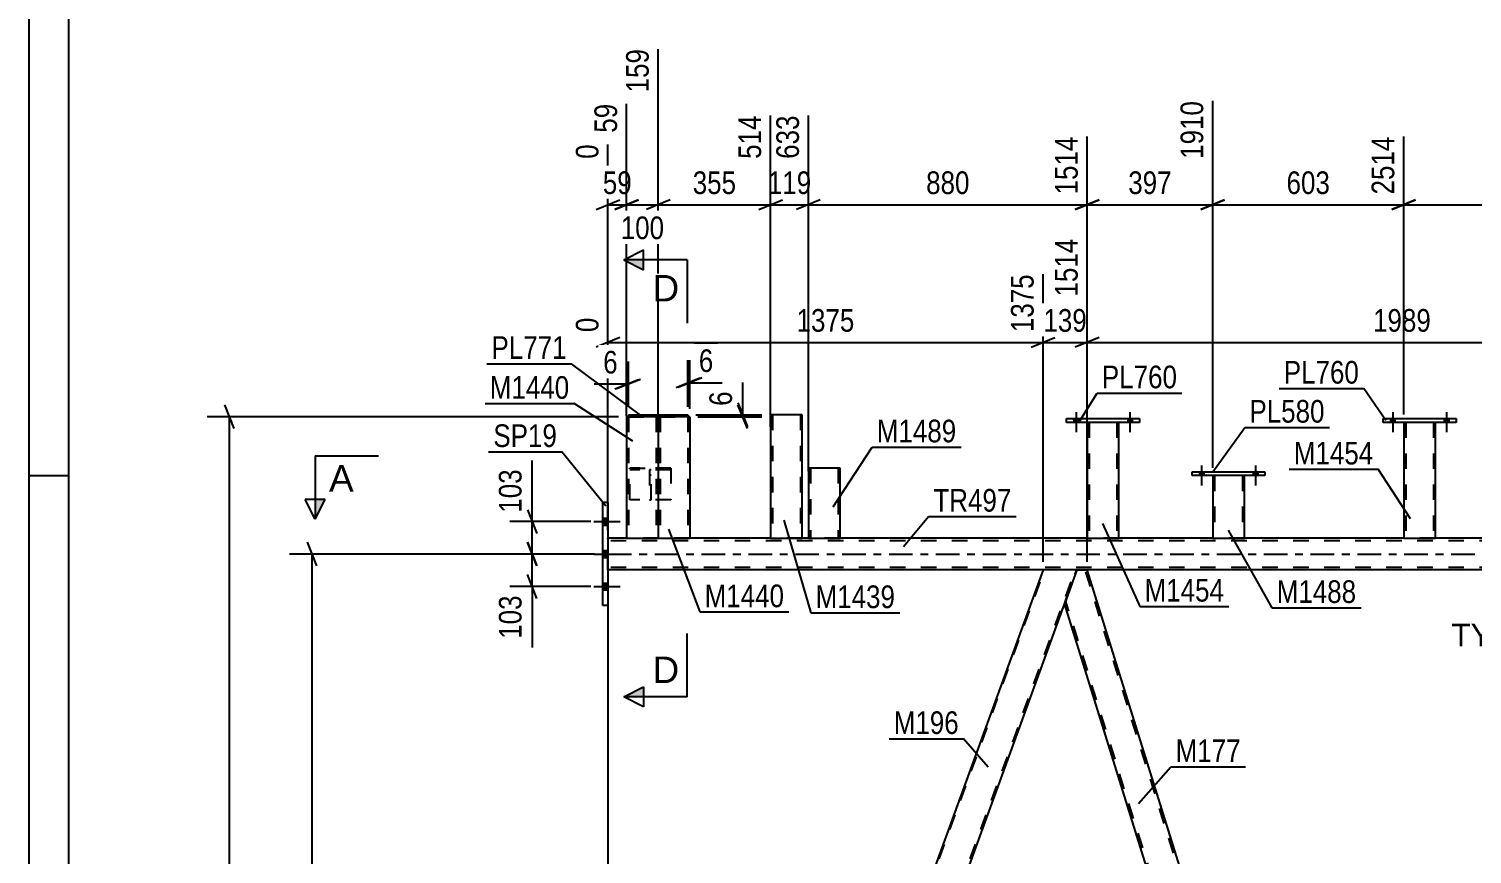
# Model space of a CAD drawing. Header units: millimetres. Extents: x -90 to 751, y -437 to 157.
# Drawn here: x -90.2 to 92.2, y -37.9 to 66.4 of the extents above; entities that cross this region are included whole.
import ezdxf

# ---------------------------------------------------------------- set-up
doc = ezdxf.new("R2010")
doc.units = ezdxf.units.MM
doc.linetypes.add('DXK_LINE_DOT2', pattern=[3.9198, 1.9599, -1.9599])
doc.linetypes.add('DXK_LINE_DOT3', pattern=[5.9187, 2.979, -0.9799, 0.9799, -0.9799])
doc.styles.add('Arial', font='ARIAL.TTF', dxfattribs={"height": 0.2})
doc.styles.add('Arial Narrow', font='ARIALN.TTF', dxfattribs={"height": 0.2})

# ---------------------------------------------------------------- blocks, each defined once
blk = doc.blocks.new('Unknown-814553232-1133')
at = {"color": 5, "linetype": 'Continuous'}
for p, q in [((-90.19, 156.88), (-90.19, -437.12)), ((-85.19, 151.88), (-85.19, -432.12)), ((-85.19, 9.88), (-90.19, 9.88))]:
    blk.add_line(p, q, dxfattribs=at)
blk = doc.blocks.new('Bolt-814553232-4101 - 3861')
at = {"linetype": 'Continuous'}
for points in [[(41.85, 16.64), (42.41, 16.64), (42.41, 17.12), (41.85, 17.12)], [(41.85, 16.64), (42.41, 16.64), (42.41, 17.12), (41.85, 17.12)], [(48.65, 16.64), (49.21, 16.64), (49.21, 17.12), (48.65, 17.12)], [(48.65, 16.64), (49.21, 16.64), (49.21, 17.12), (48.65, 17.12)]]:
    blk.add_hatch(color=1, dxfattribs=at).paths.add_polyline_path(points)
at = {"color": 1, "linetype": 'Continuous'}
for p, q in [((41.85, 17.12), (41.85, 16.64)), ((41.85, 17.12), (41.85, 16.64)), ((42.13, 17.92), (42.13, 15.4)), ((42.13, 17.92), (42.13, 15.4)), ((42.41, 17.12), (42.41, 16.64)), ((42.41, 17.12), (42.41, 16.64)), ((48.65, 17.12), (48.65, 16.64)), ((48.65, 17.12), (48.65, 16.64)), ((48.93, 17.92), (48.93, 15.4)), ((48.93, 17.92), (48.93, 15.4)), ((49.21, 17.12), (49.21, 16.64)), ((49.21, 17.12), (49.21, 16.64))]:
    blk.add_line(p, q, dxfattribs=at)
blk = doc.blocks.new('Bolt-814553232-4102 - 3861')
at = {"linetype": 'Continuous'}
for points in [[(57.71, 9.91), (58.27, 9.91), (58.27, 10.39), (57.71, 10.39)], [(57.71, 9.91), (58.27, 9.91), (58.27, 10.39), (57.71, 10.39)], [(64.51, 9.91), (65.07, 9.91), (65.07, 10.39), (64.51, 10.39)], [(64.51, 9.91), (65.07, 9.91), (65.07, 10.39), (64.51, 10.39)]]:
    blk.add_hatch(color=1, dxfattribs=at).paths.add_polyline_path(points)
at = {"color": 1, "linetype": 'Continuous'}
for p, q in [((57.99, 11.19), (57.99, 8.67)), ((57.99, 11.19), (57.99, 8.67)), ((64.79, 11.19), (64.79, 8.67)), ((64.79, 11.19), (64.79, 8.67)), ((57.71, 10.39), (57.71, 9.91)), ((57.71, 10.39), (57.71, 9.91)), ((58.27, 10.39), (58.27, 9.91)), ((58.27, 10.39), (58.27, 9.91)), ((64.51, 10.39), (64.51, 9.91)), ((64.51, 10.39), (64.51, 9.91)), ((65.07, 10.39), (65.07, 9.91)), ((65.07, 10.39), (65.07, 9.91))]:
    blk.add_line(p, q, dxfattribs=at)
blk = doc.blocks.new('Part-814553232-4325 - 3861')
at = {"color": 2, "linetype": 'Continuous'}
for p, q in [((43.53, 16.64), (43.53, 2)), ((47.53, 2), (47.53, 16.64)), ((43.53, 2), (47.53, 2))]:
    blk.add_line(p, q, dxfattribs=at)
at = {"color": 7, "linetype": 'DXK_LINE_DOT2'}
for p, q in [((47.53, 16.64), (43.53, 16.64)), ((43.77, 16.64), (43.77, 2)), ((47.29, 16.64), (47.29, 2)), ((47.23, 2), (47.27, 2)), ((47.23, 2), (47.27, 2)), ((47.27, 2), (47.29, 2)), ((47.27, 2), (47.29, 2))]:
    blk.add_line(p, q, dxfattribs=at)
blk = doc.blocks.new('Part-814553232-4125 - 3861')
at = {"color": 2, "linetype": 'Continuous'}
for p, q in [((-14.43, 17.6), (-14.43, 17.36)), ((-14.43, 17.6), (-6.91, 17.6)), ((-10.59, 17.36), (-10.74, 17.36)), ((-6.91, 17.6), (-6.91, 17.36))]:
    blk.add_line(p, q, dxfattribs=at)
at = {"color": 7, "linetype": 'DXK_LINE_DOT2'}
for p, q in [((-14.43, 17.6), (-6.91, 17.6)), ((-14.43, 17.36), (-14.43, 17.36)), ((-14.43, 17.36), (-14.43, 17.36)), ((-10.74, 17.36), (-14.43, 17.36)), ((-14.43, 17.36), (-6.91, 17.36)), ((-6.91, 17.36), (-10.59, 17.36)), ((-6.91, 17.36), (-6.91, 17.36)), ((-6.91, 17.36), (-6.91, 17.36))]:
    blk.add_line(p, q, dxfattribs=at)
blk = doc.blocks.new('Bolt-814553232-4096 - 3861')
at = {"linetype": 'Continuous'}
for points in [[(81.85, 16.64), (82.41, 16.64), (82.41, 17.12), (81.85, 17.12)], [(81.85, 16.64), (82.41, 16.64), (82.41, 17.12), (81.85, 17.12)], [(88.65, 16.64), (89.21, 16.64), (89.21, 17.12), (88.65, 17.12)], [(88.65, 16.64), (89.21, 16.64), (89.21, 17.12), (88.65, 17.12)]]:
    blk.add_hatch(color=1, dxfattribs=at).paths.add_polyline_path(points)
at = {"color": 1, "linetype": 'Continuous'}
for p, q in [((81.85, 17.12), (81.85, 16.64)), ((81.85, 17.12), (81.85, 16.64)), ((82.13, 17.92), (82.13, 15.4)), ((82.13, 17.92), (82.13, 15.4)), ((82.41, 17.12), (82.41, 16.64)), ((82.41, 17.12), (82.41, 16.64)), ((88.65, 17.12), (88.65, 16.64)), ((88.65, 17.12), (88.65, 16.64)), ((88.93, 17.92), (88.93, 15.4)), ((88.93, 17.92), (88.93, 15.4)), ((89.21, 17.12), (89.21, 16.64)), ((89.21, 17.12), (89.21, 16.64))]:
    blk.add_line(p, q, dxfattribs=at)
blk = doc.blocks.new('Part-814553232-3958 - 3861')
at = {"color": 2, "linetype": 'Continuous'}
for p, q in [((-14.67, 2), (-17.02, 2)), ((3.53, 2), (-6.67, 2)), ((8.31, 2), (7.53, 2)), ((43.53, 2), (12.31, 2)), ((59.39, 2), (47.53, 2)), ((83.53, 2), (63.39, 2)), ((110.47, 2), (87.53, 2)), ((37.96, -2), (-17.02, -2)), ((123.09, -2), (43.53, -2))]:
    blk.add_line(p, q, dxfattribs=at)
at = {"color": 7, "linetype": 'DXK_LINE_DOT2'}
for p, q in [((-17.02, -2), (-17.02, 2)), ((-6.67, 2), (-14.67, 2)), ((7.53, 2), (3.53, 2)), ((12.31, 2), (8.31, 2)), ((47.53, 2), (43.53, 2)), ((63.39, 2), (59.39, 2)), ((87.53, 2), (83.53, 2)), ((698.69, 1.68), (-17.02, 1.68)), ((698.69, -1.68), (-17.02, -1.68)), ((43.53, -2), (37.96, -2))]:
    blk.add_line(p, q, dxfattribs=at)
at = {"color": 7, "linetype": 'DXK_LINE_DOT3'}
blk.add_line((-17.02, 0), (698.69, 0), dxfattribs=at)
blk = doc.blocks.new('Bolt-814553232-4193 - 3861')
at = {"linetype": 'Continuous'}
for points in [[(-17.02, 3.66), (-17.02, 4.54), (-17.66, 4.54), (-17.66, 3.66)], [(-17.02, 3.66), (-17.02, 4.54), (-17.66, 4.54), (-17.66, 3.66)], [(-17.02, 3.66), (-17.02, 4.54), (-17.66, 4.54), (-17.66, 3.66)], [(-17.02, -0.44), (-17.02, 0.44), (-17.66, 0.44), (-17.66, -0.44)], [(-17.02, -0.44), (-17.02, 0.44), (-17.66, 0.44), (-17.66, -0.44)], [(-17.02, -4.54), (-17.02, -3.66), (-17.66, -3.66), (-17.66, -4.54)], [(-17.02, -4.54), (-17.02, -3.66), (-17.66, -3.66), (-17.66, -4.54)], [(-17.02, -4.54), (-17.02, -3.66), (-17.66, -3.66), (-17.66, -4.54)]]:
    blk.add_hatch(color=1, dxfattribs=at).paths.add_polyline_path(points)
at = {"color": 1, "linetype": 'Continuous'}
for p, q in [((-18.82, 4.1), (-15.5, 4.1)), ((-18.82, 4.1), (-15.5, 4.1)), ((-18.82, 4.1), (-15.5, 4.1)), ((-17.66, 4.54), (-17.02, 4.54)), ((-17.66, 4.54), (-17.02, 4.54)), ((-17.66, 4.54), (-17.02, 4.54)), ((-17.66, 3.66), (-17.02, 3.66)), ((-17.66, 3.66), (-17.02, 3.66)), ((-17.66, 3.66), (-17.02, 3.66)), ((-17.66, 0.44), (-17.02, 0.44)), ((-17.66, 0.44), (-17.02, 0.44)), ((-18.82, 0), (-15.5, 0)), ((-18.82, 0), (-15.5, 0)), ((-17.66, -0.44), (-17.02, -0.44)), ((-17.66, -0.44), (-17.02, -0.44)), ((-18.82, -4.1), (-15.5, -4.1)), ((-18.82, -4.1), (-15.5, -4.1)), ((-18.82, -4.1), (-15.5, -4.1)), ((-17.66, -3.66), (-17.02, -3.66)), ((-17.66, -3.66), (-17.02, -3.66)), ((-17.66, -3.66), (-17.02, -3.66)), ((-17.66, -4.54), (-17.02, -4.54)), ((-17.66, -4.54), (-17.02, -4.54)), ((-17.66, -4.54), (-17.02, -4.54))]:
    blk.add_line(p, q, dxfattribs=at)
blk = doc.blocks.new('Part-814553232-3991 - 3861')
at = {"color": 2, "linetype": 'Continuous'}
for p, q in [((-17.02, 6.5), (-17.66, 6.5)), ((-17.66, -6.5), (-17.66, 6.5)), ((-17.02, 6.5), (-17.02, -6.5)), ((-17.02, -6.5), (-17.66, -6.5))]:
    blk.add_line(p, q, dxfattribs=at)
blk = doc.blocks.new('Part-814553232-4030 - 3861')
at = {"color": 2, "linetype": 'Continuous'}
for p, q in [((37.96, -2), (-6.16, -123.22)), ((42.21, -2), (37.96, -2)), ((-1.91, -123.22), (40.69, -6.2))]:
    blk.add_line(p, q, dxfattribs=at)
at = {"color": 7, "linetype": 'DXK_LINE_DOT2'}
for p, q in [((-5.99, -123.22), (38.13, -2)), ((-2.08, -123.22), (42.04, -2)), ((40.69, -6.2), (42.21, -2)), ((-6.16, -123.22), (-1.91, -123.22))]:
    blk.add_line(p, q, dxfattribs=at)
blk = doc.blocks.new('Part-814553232-4035 - 3861')
at = {"color": 2, "linetype": 'Continuous'}
for p, q in [((42.21, -2), (40.69, -6.2)), ((42.21, -2), (43.53, -2)), ((79.81, -118.4), (43.53, -2)), ((75.62, -118.4), (40.67, -6.25))]:
    blk.add_line(p, q, dxfattribs=at)
at = {"color": 7, "linetype": 'DXK_LINE_DOT2'}
for p, q in [((80.1, -120.12), (43.28, -2)), ((40.69, -6.2), (40.67, -6.25)), ((77.38, -123.22), (40.8, -5.88)), ((77.13, -123.22), (75.62, -118.4)), ((80.23, -119.75), (79.81, -118.4)), ((78.97, -123.22), (80.23, -119.75)), ((77.13, -123.22), (78.97, -123.22))]:
    blk.add_line(p, q, dxfattribs=at)
blk = doc.blocks.new('Part-814553232-4044 - 3861')
at = {"color": 7, "linetype": 'DXK_LINE_DOT2'}
for p, q in [((79.14, -123.22), (123.26, -2)), ((83.06, -123.22), (127.18, -2)), ((125.82, -6.2), (127.35, -2)), ((78.97, -123.22), (80.73, -118.4)), ((83.23, -123.22), (84.98, -118.4)), ((83.23, -123.22), (78.97, -123.22))]:
    blk.add_line(p, q, dxfattribs=at)
at = {"color": 2, "linetype": 'Continuous'}
for p, q in [((123.09, -2), (80.73, -118.4)), ((127.35, -2), (123.09, -2)), ((84.98, -118.4), (125.82, -6.2))]:
    blk.add_line(p, q, dxfattribs=at)
blk = doc.blocks.new('Part-814553232-4330 - 3861')
at = {"color": 2, "linetype": 'Continuous'}
for p, q in [((40.93, 17.12), (50.13, 17.12)), ((40.93, 16.64), (40.93, 17.12)), ((50.13, 16.64), (40.93, 16.64)), ((50.13, 17.12), (50.13, 16.64))]:
    blk.add_line(p, q, dxfattribs=at)
blk = doc.blocks.new('Part-814553232-4107 - 3861')
at = {"color": 2, "linetype": 'Continuous'}
for p, q in [((12.31, 10.87), (8.31, 10.87)), ((8.31, 10.87), (8.31, 2)), ((12.31, 2), (12.31, 10.87)), ((8.31, 2), (12.31, 2))]:
    blk.add_line(p, q, dxfattribs=at)
at = {"color": 7, "linetype": 'DXK_LINE_DOT2'}
for p, q in [((8.55, 10.87), (8.55, 2)), ((12, 10.87), (12.01, 10.87)), ((12.01, 10.87), (12.05, 10.87)), ((12.05, 10.87), (12.07, 10.87)), ((12.07, 10.87), (12.07, 2)), ((12.05, 2), (12.01, 2)), ((12.05, 2), (12.01, 2)), ((12.07, 2), (12.05, 2)), ((12.05, 2), (12.07, 2))]:
    blk.add_line(p, q, dxfattribs=at)
blk = doc.blocks.new('Part-814553232-9880 - 3861')
at = {"color": 2, "linetype": 'Continuous'}
for p, q in [((-10.67, 17.36), (-10.67, 2)), ((-6.67, 17.36), (-10.59, 17.36)), ((-6.67, 17.36), (-6.67, 2)), ((-10.67, 2), (-6.67, 2))]:
    blk.add_line(p, q, dxfattribs=at)
at = {"color": 7, "linetype": 'DXK_LINE_DOT2'}
for p, q in [((-10.63, 17.36), (-10.67, 17.36)), ((-10.67, 17.36), (-10.63, 17.36)), ((-10.59, 17.36), (-10.63, 17.36)), ((-10.63, 17.36), (-10.59, 17.36)), ((-10.43, 17.36), (-10.43, 2)), ((-6.93, 17.36), (-6.91, 17.36)), ((-6.91, 17.36), (-6.91, 2)), ((-6.93, 2), (-6.96, 2)), ((-6.93, 2), (-6.96, 2)), ((-6.91, 2), (-6.93, 2)), ((-6.93, 2), (-6.91, 2))]:
    blk.add_line(p, q, dxfattribs=at)
blk = doc.blocks.new('Part-814553232-4120 - 3861')
at = {"color": 2, "linetype": 'Continuous'}
for p, q in [((-14.67, 17.36), (-14.67, 2)), ((-10.74, 17.36), (-14.67, 17.36)), ((-10.67, 17.36), (-10.67, 2)), ((-14.67, 2), (-10.67, 2))]:
    blk.add_line(p, q, dxfattribs=at)
at = {"color": 7, "linetype": 'DXK_LINE_DOT2'}
for p, q in [((-14.43, 17.36), (-14.43, 2)), ((-10.93, 17.36), (-10.91, 17.36)), ((-10.91, 17.36), (-10.91, 2)), ((-10.7, 17.36), (-10.74, 17.36)), ((-10.7, 17.36), (-10.74, 17.36)), ((-10.67, 17.36), (-10.7, 17.36)), ((-10.7, 17.36), (-10.67, 17.36)), ((-10.93, 2), (-10.96, 2)), ((-10.93, 2), (-10.96, 2)), ((-10.91, 2), (-10.93, 2)), ((-10.93, 2), (-10.91, 2))]:
    blk.add_line(p, q, dxfattribs=at)
blk = doc.blocks.new('Part-814553232-4185 - 3861')
at = {"color": 2, "linetype": 'Continuous'}
for p, q in [((56.79, 10.39), (65.99, 10.39)), ((56.79, 9.91), (56.79, 10.39)), ((65.99, 9.91), (56.79, 9.91)), ((65.99, 10.39), (65.99, 9.91))]:
    blk.add_line(p, q, dxfattribs=at)
blk = doc.blocks.new('Part-814553232-4227 - 3861')
at = {"color": 2, "linetype": 'Continuous'}
for p, q in [((59.39, 9.91), (59.39, 2)), ((63.39, 2), (63.39, 9.91)), ((59.39, 2), (63.39, 2))]:
    blk.add_line(p, q, dxfattribs=at)
at = {"color": 7, "linetype": 'DXK_LINE_DOT2'}
for p, q in [((63.39, 9.91), (59.39, 9.91)), ((59.63, 9.91), (59.63, 2)), ((63.15, 9.91), (63.15, 2)), ((63.09, 2), (63.13, 2)), ((63.09, 2), (63.13, 2)), ((63.13, 2), (63.15, 2)), ((63.13, 2), (63.15, 2))]:
    blk.add_line(p, q, dxfattribs=at)
blk = doc.blocks.new('Part-814553232-4368 - 3861')
at = {"color": 7, "linetype": 'DXK_LINE_DOT2'}
for p, q in [((-11.55, 10.63), (-11.79, 10.63)), ((-11.79, 10.63), (-11.79, 6.87)), ((-11.55, 10.63), (-11.79, 10.63)), ((-11.79, 10.03), (-11.55, 10.03)), ((-11.55, 6.87), (-11.55, 10.63)), ((-11.79, 6.87), (-11.55, 6.87))]:
    blk.add_line(p, q, dxfattribs=at)
blk = doc.blocks.new('Part-814553232-4320 - 3861')
at = {"color": 2, "linetype": 'Continuous'}
for p, q in [((7.53, 17.6), (3.53, 17.6)), ((3.53, 17.6), (3.53, 2)), ((7.53, 2), (7.53, 17.6)), ((3.53, 2), (7.53, 2))]:
    blk.add_line(p, q, dxfattribs=at)
at = {"color": 7, "linetype": 'DXK_LINE_DOT2'}
for p, q in [((3.77, 17.6), (3.77, 2)), ((7.27, 17.6), (7.29, 17.6)), ((7.29, 17.6), (7.29, 2)), ((7.27, 2), (7.23, 2)), ((7.27, 2), (7.23, 2)), ((7.29, 2), (7.27, 2)), ((7.27, 2), (7.29, 2))]:
    blk.add_line(p, q, dxfattribs=at)
blk = doc.blocks.new('Part-814553232-4335 - 3861')
at = {"color": 2, "linetype": 'Continuous'}
for p, q in [((83.53, 16.64), (83.53, 2)), ((87.53, 2), (87.53, 16.64)), ((83.53, 2), (87.53, 2))]:
    blk.add_line(p, q, dxfattribs=at)
at = {"color": 7, "linetype": 'DXK_LINE_DOT2'}
for p, q in [((87.53, 16.64), (83.53, 16.64)), ((83.77, 16.64), (83.77, 2)), ((87.29, 16.64), (87.29, 2)), ((87.23, 2), (87.27, 2)), ((87.23, 2), (87.27, 2)), ((87.27, 2), (87.29, 2)), ((87.27, 2), (87.29, 2))]:
    blk.add_line(p, q, dxfattribs=at)
blk = doc.blocks.new('Part-814553232-4336 - 3861')
at = {"color": 2, "linetype": 'Continuous'}
for p, q in [((80.93, 17.12), (90.13, 17.12)), ((80.93, 16.64), (80.93, 17.12)), ((90.13, 16.64), (80.93, 16.64)), ((90.13, 17.12), (90.13, 16.64))]:
    blk.add_line(p, q, dxfattribs=at)
blk = doc.blocks.new('Part-814553232-4365 - 3861')
at = {"color": 7, "linetype": 'DXK_LINE_DOT2'}
for p, q in [((-9.07, 10.87), (-14.27, 10.87)), ((-14.27, 6.87), (-14.27, 10.87)), ((-14.27, 10.87), (-9.07, 10.87)), ((-9.07, 10.63), (-14.27, 10.63)), ((-9.07, 10.63), (-14.27, 10.63)), ((-9.07, 10.87), (-9.07, 6.87)), ((-9.07, 6.87), (-14.27, 6.87))]:
    blk.add_line(p, q, dxfattribs=at)
blk = doc.blocks.new('StraightDimension-814553232-25626 - 3861')
at = {"color": 7, "linetype": 'Continuous'}
for p, q in [((-6.91, 18.6), (-6.91, 24.51)), ((-6.67, 18.36), (-6.67, 24.51)), ((-8.41, 21.06), (-5.41, 22.26)), ((-5.17, 22.26), (-8.17, 21.06)), ((-6.91, 21.66), (-6.67, 21.66))]:
    blk.add_line(p, q, dxfattribs=at)
at = {"color": 0}
blk.add_wipeout([(-3.12, 22.41), (-3.12, 26.61), (-6.14, 26.61), (-6.14, 22.41)], dxfattribs=at)
at = {"color": 7, "linetype": 'Continuous'}
blk.add_line((-6.67, 21.66), (-2.59, 21.66), dxfattribs=at)
blk.add_line((-6.67, 21.66), (-2.59, 21.66), dxfattribs=at)
at = {"color": 3, "style": 'Arial Narrow'}
blk.add_text('6', height=2.86, dxfattribs=at).set_placement((-5.54, 23.01))
blk = doc.blocks.new('StraightDimension-814553232-25637 - 3861')
at = {"color": 7, "linetype": 'Continuous'}
for p, q in [((-0.6, 19.1), (0.6, 16.1)), ((0.6, 15.86), (-0.6, 18.86)), ((-5.91, 17.6), (2.4, 17.6)), ((-5.67, 17.36), (2.4, 17.36)), ((0, 17.36), (0, 17.6))]:
    blk.add_line(p, q, dxfattribs=at)
at = {"color": 0}
blk.add_wipeout([(-0.75, 21.16), (-4.95, 21.16), (-4.95, 18.13), (-0.75, 18.13)], dxfattribs=at)
at = {"color": 7, "linetype": 'Continuous'}
blk.add_line((0, 17.6), (0, 21.68), dxfattribs=at)
blk.add_line((0, 17.6), (0, 21.68), dxfattribs=at)
at = {"color": 3, "style": 'Arial Narrow'}
blk.add_text('6', height=2.86, rotation=90.0002, dxfattribs=at).set_placement((-1.35, 18.73))
blk = doc.blocks.new('StraightDimension-814553232-21079 - 3861')
at = {"color": 7, "linetype": 'Continuous'}
for p, q in [((-14.67, 17.41), (-14.67, 56.9)), ((-17.02, 3), (-17.02, 51.77)), ((-18.52, 43.55), (-15.52, 44.75)), ((-17.02, 44.15), (-14.67, 44.15)), ((-13.17, 44.75), (-16.17, 43.55))]:
    blk.add_line(p, q, dxfattribs=at)
at = {"color": 0, "linetype": 'Continuous'}
blk.add_wipeout([(-15.27, 57.5), (-19.47, 57.5), (-19.47, 52.65), (-15.27, 52.65)], dxfattribs=at)
at = {"color": 0}
blk.add_wipeout([(-13.42, 44.9), (-13.42, 49.1), (-18.27, 49.1), (-18.27, 44.9)], dxfattribs=at)
at = {"color": 3, "linetype": 'Continuous', "style": 'Arial Narrow'}
blk.add_text('59', height=2.863, rotation=90.0002, dxfattribs=at).set_placement((-15.87, 53.25))
at = {"color": 3, "style": 'Arial Narrow'}
blk.add_text('59', height=2.863, dxfattribs=at).set_placement((-17.67, 45.5))
at = {"color": 0, "linetype": 'Continuous'}
blk.add_wipeout([(-17.62, 52.37), (-21.82, 52.37), (-21.82, 49.35), (-17.62, 49.35)], dxfattribs=at)
at = {"color": 3, "linetype": 'Continuous', "style": 'Arial Narrow'}
blk.add_text('0', height=2.86, rotation=90.0002, dxfattribs=at).set_placement((-18.22, 49.95))
blk = doc.blocks.new('StraightDimension-814553232-21073 - 3861')
at = {"color": 7, "linetype": 'Continuous'}
for p, q in [((59.39, 10.91), (59.39, 57.26)), ((83.53, 17.64), (83.53, 52.76)), ((60.89, 44.75), (57.89, 43.55)), ((59.39, 44.15), (83.53, 44.15)), ((82.03, 43.55), (85.03, 44.75))]:
    blk.add_line(p, q, dxfattribs=at)
at = {"color": 0, "linetype": 'Continuous'}
blk.add_wipeout([(82.93, 53.36), (78.73, 53.36), (78.73, 44.85), (82.93, 44.85)], dxfattribs=at)
at = {"color": 0}
blk.add_wipeout([(74.8, 44.9), (74.8, 49.1), (68.12, 49.1), (68.12, 44.9)], dxfattribs=at)
at = {"color": 3, "linetype": 'Continuous', "style": 'Arial Narrow'}
blk.add_text('2514', height=2.863, rotation=90.0002, dxfattribs=at).set_placement((82.33, 45.45))
at = {"color": 3, "style": 'Arial Narrow'}
blk.add_text('603', height=2.863, dxfattribs=at).set_placement((68.72, 45.5))
blk = doc.blocks.new('StraightDimension-814553232-21076 - 3861')
at = {"color": 7, "linetype": 'Continuous'}
for p, q in [((3.53, 16.08), (3.53, 55.43)), ((8.31, 10.49), (8.31, 55.43)), ((2.03, 43.55), (5.03, 44.75)), ((3.53, 44.15), (8.31, 44.15)), ((9.81, 44.75), (6.81, 43.55))]:
    blk.add_line(p, q, dxfattribs=at)
at = {"color": 0}
blk.add_wipeout([(9.26, 44.9), (9.26, 49.1), (2.58, 49.1), (2.58, 44.9)], dxfattribs=at)
at = {"color": 3, "style": 'Arial Narrow'}
blk.add_text('119', height=2.863, dxfattribs=at).set_placement((3.18, 45.5))
at = {"color": 0, "linetype": 'Continuous'}
blk.add_wipeout([(7.71, 56.03), (3.51, 56.03), (3.51, 49.35), (7.71, 49.35)], dxfattribs=at)
at = {"color": 3, "linetype": 'Continuous', "style": 'Arial Narrow'}
blk.add_text('633', height=2.863, rotation=90.0002, dxfattribs=at).set_placement((7.11, 49.95))
blk = doc.blocks.new('StraightDimension-814553232-21077 - 3861')
at = {"color": 7, "linetype": 'Continuous'}
for p, q in [((-10.67, 17.54), (-10.67, 63.83)), ((3.53, 16.08), (3.53, 55.43)), ((-9.17, 44.75), (-12.17, 43.55)), ((-10.67, 44.15), (3.53, 44.15)), ((2.03, 43.55), (5.03, 44.75))]:
    blk.add_line(p, q, dxfattribs=at)
at = {"color": 0}
blk.add_wipeout([(-0.23, 44.9), (-0.23, 49.1), (-6.91, 49.1), (-6.91, 44.9)], dxfattribs=at)
at = {"color": 3, "style": 'Arial Narrow'}
blk.add_text('355', height=2.863, dxfattribs=at).set_placement((-6.31, 45.5))
at = {"color": 0, "linetype": 'Continuous'}
blk.add_wipeout([(2.93, 56.03), (-1.27, 56.03), (-1.27, 49.35), (2.93, 49.35)], dxfattribs=at)
at = {"color": 3, "linetype": 'Continuous', "style": 'Arial Narrow'}
blk.add_text('514', height=2.863, rotation=90.0002, dxfattribs=at).set_placement((2.33, 49.95))
blk = doc.blocks.new('StraightDimension-814553232-20749 - 3861')
at = {"color": 7, "linetype": 'Continuous'}
for p, q in [((37.96, -1), (37.96, 35.36)), ((-17.02, 3), (-17.02, 29.87)), ((-15.52, 27.35), (-18.52, 26.15)), ((-17.02, 26.75), (37.96, 26.75)), ((36.46, 26.15), (39.46, 27.35))]:
    blk.add_line(p, q, dxfattribs=at)
at = {"color": 0, "linetype": 'Continuous'}
for points in [[(37.36, 35.96), (33.16, 35.96), (33.16, 27.45), (37.36, 27.45)], [(-17.62, 30.47), (-21.82, 30.47), (-21.82, 27.45), (-17.62, 27.45)]]:
    blk.add_wipeout(points, dxfattribs=at)
at = {"color": 0}
blk.add_wipeout([(14.72, 27.5), (14.72, 31.7), (6.21, 31.7), (6.21, 27.5)], dxfattribs=at)
at = {"color": 3, "linetype": 'Continuous', "style": 'Arial Narrow'}
for s, height, p in [('1375', 2.863, (36.76, 28.05)), ('0', 2.86, (-18.22, 28.05))]:
    blk.add_text(s, height=height, rotation=90.0002, dxfattribs=at).set_placement(p)
at = {"color": 3, "style": 'Arial Narrow'}
blk.add_text('1375', height=2.863, dxfattribs=at).set_placement((6.81, 28.1))
blk = doc.blocks.new('StraightDimension-814553232-4826 - 3861')
at = {"color": 7, "linetype": 'Continuous'}
for p, q in [((-27.19, 5.6), (-25.99, 2.6)), ((-19.17, 4.1), (-29.44, 4.1)), ((-26.59, 0), (-26.59, 4.1)), ((-25.99, -1.5), (-27.19, 1.5)), ((-19.17, 0), (-29.44, 0))]:
    blk.add_line(p, q, dxfattribs=at)
at = {"color": 0}
blk.add_wipeout([(-27.34, 11.31), (-31.54, 11.31), (-31.54, 4.62), (-27.34, 4.62)], dxfattribs=at)
at = {"color": 7, "linetype": 'Continuous'}
blk.add_line((-26.59, 4.1), (-26.59, 11.83), dxfattribs=at)
blk.add_line((-26.59, 4.1), (-26.59, 11.83), dxfattribs=at)
at = {"color": 3, "style": 'Arial Narrow'}
blk.add_text('103', height=2.863, rotation=90.0002, dxfattribs=at).set_placement((-27.94, 5.23))
blk = doc.blocks.new('StraightDimension-814553232-4907 - 3861')
at = {"color": 7, "linetype": 'Continuous'}
for p, q in [((-53.79, -1.5), (-54.99, 1.5)), ((-18.66, 0), (-57.24, 0)), ((-54.39, -125.86), (-54.39, 0)), ((-54.99, -124.36), (-53.79, -127.36)), ((-40.28, -125.86), (-57.24, -125.86))]:
    blk.add_line(p, q, dxfattribs=at)
at = {"color": 0}
blk.add_wipeout([(-55.14, -58.67), (-59.34, -58.67), (-59.34, -67.19), (-55.14, -67.19)], dxfattribs=at)
at = {"color": 3, "style": 'Arial Narrow'}
blk.add_text('3147', height=2.863, rotation=90.0002, dxfattribs=at).set_placement((-55.74, -66.59))
blk = doc.blocks.new('StraightDimension-814553232-4777 - 3861')
at = {"color": 7, "linetype": 'Continuous'}
for p, q in [((-64.23, 15.86), (-65.43, 18.86)), ((-15.67, 17.36), (-67.68, 17.36)), ((-64.83, -133.6), (-64.83, 17.36)), ((-65.43, -132.1), (-64.23, -135.1)), ((71.49, -133.6), (-67.68, -133.6))]:
    blk.add_line(p, q, dxfattribs=at)
at = {"color": 0}
blk.add_wipeout([(-65.58, -53.86), (-69.78, -53.86), (-69.78, -62.37), (-65.58, -62.37)], dxfattribs=at)
at = {"color": 3, "style": 'Arial Narrow'}
blk.add_text('3774', height=2.863, rotation=90.0002, dxfattribs=at).set_placement((-66.18, -61.77))
blk = doc.blocks.new('StraightDimension-814553232-4836 - 3861')
at = {"color": 7, "linetype": 'Continuous'}
for p, q in [((-27.19, 1.5), (-25.99, -1.5)), ((-19.17, 0), (-29.44, 0)), ((-26.59, -4.1), (-26.59, 0)), ((-25.99, -5.6), (-27.19, -2.6)), ((-19.17, -4.1), (-29.44, -4.1))]:
    blk.add_line(p, q, dxfattribs=at)
at = {"color": 0}
blk.add_wipeout([(-27.34, -4.63), (-31.54, -4.63), (-31.54, -11.31), (-27.34, -11.31)], dxfattribs=at)
at = {"color": 7, "linetype": 'Continuous'}
blk.add_line((-26.59, -4.1), (-26.59, -11.83), dxfattribs=at)
blk.add_line((-26.59, -4.1), (-26.59, -11.83), dxfattribs=at)
at = {"color": 3, "style": 'Arial Narrow'}
blk.add_text('103', height=2.863, rotation=90.0002, dxfattribs=at).set_placement((-27.94, -10.71))
blk = doc.blocks.new('StraightDimension-814553232-4896 - 3861')
at = {"color": 7, "linetype": 'Continuous'}
for p, q in [((-17.02, -3), (-17.02, -61.5)), ((-38.64, -122.22), (-38.64, -56.25)), ((-37.14, -58.5), (-40.14, -59.7)), ((-38.64, -59.1), (-17.02, -59.1)), ((-18.52, -59.7), (-15.52, -58.5))]:
    blk.add_line(p, q, dxfattribs=at)
at = {"color": 0}
blk.add_wipeout([(-23.58, -58.35), (-23.58, -54.15), (-32.09, -54.15), (-32.09, -58.35)], dxfattribs=at)
at = {"color": 3, "style": 'Arial Narrow'}
blk.add_text('1251', height=2.863, dxfattribs=at).set_placement((-31.49, -57.75))
blk = doc.blocks.new('StraightDimension-814553232-21075 - 3861')
at = {"color": 7, "linetype": 'Continuous'}
for p, q in [((8.31, 10.49), (8.31, 55.43)), ((43.53, 17.64), (43.53, 52.76)), ((9.81, 44.75), (6.81, 43.55)), ((8.31, 44.15), (43.53, 44.15)), ((42.03, 43.55), (45.03, 44.75))]:
    blk.add_line(p, q, dxfattribs=at)
at = {"color": 0, "linetype": 'Continuous'}
blk.add_wipeout([(42.93, 53.36), (38.73, 53.36), (38.73, 44.85), (42.93, 44.85)], dxfattribs=at)
at = {"color": 0}
blk.add_wipeout([(29.26, 44.9), (29.26, 49.1), (22.58, 49.1), (22.58, 44.9)], dxfattribs=at)
at = {"color": 3, "linetype": 'Continuous', "style": 'Arial Narrow'}
blk.add_text('1514', height=2.863, rotation=90.0002, dxfattribs=at).set_placement((42.33, 45.45))
at = {"color": 3, "style": 'Arial Narrow'}
blk.add_text('880', height=2.863, dxfattribs=at).set_placement((23.18, 45.5))
blk = doc.blocks.new('StraightDimension-814553232-20747 - 3861')
at = {"color": 7, "linetype": 'Continuous'}
for p, q in [((43.53, -1), (43.53, 39.86)), ((123.09, -1), (123.09, 35.36)), ((45.03, 27.35), (42.03, 26.15)), ((43.53, 26.75), (123.09, 26.75)), ((121.59, 26.15), (124.59, 27.35))]:
    blk.add_line(p, q, dxfattribs=at)
at = {"color": 0, "linetype": 'Continuous'}
blk.add_wipeout([(122.49, 35.96), (118.29, 35.96), (118.29, 27.45), (122.49, 27.45)], dxfattribs=at)
at = {"color": 0}
blk.add_wipeout([(87.57, 27.5), (87.57, 31.7), (79.05, 31.7), (79.05, 27.5)], dxfattribs=at)
at = {"color": 3, "linetype": 'Continuous', "style": 'Arial Narrow'}
blk.add_text('3503', height=2.863, rotation=90.0002, dxfattribs=at).set_placement((121.89, 28.05))
at = {"color": 3, "style": 'Arial Narrow'}
blk.add_text('1989', height=2.863, dxfattribs=at).set_placement((79.65, 28.1))
blk = doc.blocks.new('StraightDimension-814553232-20748 - 3861')
at = {"color": 7, "linetype": 'Continuous'}
for p, q in [((43.53, -1), (43.53, 39.86)), ((37.96, -1), (37.96, 35.36)), ((36.46, 26.15), (39.46, 27.35)), ((37.96, 26.75), (43.53, 26.75)), ((45.03, 27.35), (42.03, 26.15))]:
    blk.add_line(p, q, dxfattribs=at)
at = {"color": 0}
blk.add_wipeout([(44.09, 27.5), (44.09, 31.7), (37.4, 31.7), (37.4, 27.5)], dxfattribs=at)
at = {"color": 3, "style": 'Arial Narrow'}
blk.add_text('139', height=2.863, dxfattribs=at).set_placement((38, 28.1))
at = {"color": 0, "linetype": 'Continuous'}
blk.add_wipeout([(42.93, 40.46), (38.73, 40.46), (38.73, 31.95), (42.93, 31.95)], dxfattribs=at)
at = {"color": 3, "linetype": 'Continuous', "style": 'Arial Narrow'}
blk.add_text('1514', height=2.863, rotation=90.0002, dxfattribs=at).set_placement((42.33, 32.55))
blk = doc.blocks.new('StraightDimension-814553232-21072 - 3861')
at = {"color": 7, "linetype": 'Continuous'}
for p, q in [((83.53, 17.64), (83.53, 52.76)), ((110.47, 10.91), (110.47, 52.76)), ((85.03, 44.75), (82.03, 43.55)), ((83.53, 44.15), (110.47, 44.15)), ((108.97, 43.55), (111.97, 44.75))]:
    blk.add_line(p, q, dxfattribs=at)
at = {"color": 0, "linetype": 'Continuous'}
blk.add_wipeout([(109.87, 53.36), (105.67, 53.36), (105.67, 44.85), (109.87, 44.85)], dxfattribs=at)
at = {"color": 0}
blk.add_wipeout([(100.34, 44.9), (100.34, 49.1), (93.66, 49.1), (93.66, 44.9)], dxfattribs=at)
at = {"color": 3, "linetype": 'Continuous', "style": 'Arial Narrow'}
blk.add_text('3187', height=2.863, rotation=90.0002, dxfattribs=at).set_placement((109.27, 45.45))
at = {"color": 3, "style": 'Arial Narrow'}
blk.add_text('674', height=2.863, dxfattribs=at).set_placement((94.26, 45.5))
blk = doc.blocks.new('StraightDimension-814553232-21074 - 3861')
at = {"color": 7, "linetype": 'Continuous'}
for p, q in [((59.39, 10.91), (59.39, 57.26)), ((43.53, 17.64), (43.53, 52.76)), ((45.03, 44.75), (42.03, 43.55)), ((43.53, 44.15), (59.39, 44.15)), ((57.89, 43.55), (60.89, 44.75))]:
    blk.add_line(p, q, dxfattribs=at)
at = {"color": 0}
blk.add_wipeout([(54.8, 44.9), (54.8, 49.1), (48.12, 49.1), (48.12, 44.9)], dxfattribs=at)
at = {"color": 3, "style": 'Arial Narrow'}
blk.add_text('397', height=2.863, dxfattribs=at).set_placement((48.72, 45.5))
at = {"color": 0, "linetype": 'Continuous'}
blk.add_wipeout([(58.79, 57.86), (54.59, 57.86), (54.59, 49.35), (58.79, 49.35)], dxfattribs=at)
at = {"color": 3, "linetype": 'Continuous', "style": 'Arial Narrow'}
blk.add_text('1910', height=2.863, rotation=90.0002, dxfattribs=at).set_placement((58.19, 49.95))
blk = doc.blocks.new('StraightDimension-814553232-21078 - 3861')
at = {"color": 7, "linetype": 'Continuous'}
for p, q in [((-10.67, 17.54), (-10.67, 63.83)), ((-14.67, 17.41), (-14.67, 56.9)), ((-16.17, 43.55), (-13.17, 44.75)), ((-14.67, 44.15), (-10.67, 44.15)), ((-9.17, 44.75), (-12.17, 43.55))]:
    blk.add_line(p, q, dxfattribs=at)
at = {"color": 0, "linetype": 'Continuous'}
blk.add_wipeout([(-11.27, 64.43), (-15.47, 64.43), (-15.47, 57.75), (-11.27, 57.75)], dxfattribs=at)
at = {"color": 0}
blk.add_wipeout([(-9.33, 39.2), (-9.33, 43.4), (-16.01, 43.4), (-16.01, 39.2)], dxfattribs=at)
at = {"color": 3, "linetype": 'Continuous', "style": 'Arial Narrow'}
blk.add_text('159', height=2.863, rotation=90.0002, dxfattribs=at).set_placement((-11.87, 58.35))
at = {"color": 3, "style": 'Arial Narrow'}
blk.add_text('100', height=2.863, dxfattribs=at).set_placement((-15.41, 39.8))
blk = doc.blocks.new('StraightDimension-814553232-25615 - 3861')
at = {"color": 7, "linetype": 'Continuous'}
for p, q in [((-14.67, 18.36), (-14.67, 24.32)), ((-14.43, 18.6), (-14.43, 24.32)), ((-16.17, 20.87), (-13.17, 22.07)), ((-12.93, 22.07), (-15.93, 20.87)), ((-14.67, 21.47), (-14.43, 21.47))]:
    blk.add_line(p, q, dxfattribs=at)
at = {"color": 0}
blk.add_wipeout([(-15.19, 22.22), (-15.19, 26.42), (-18.22, 26.42), (-18.22, 22.22)], dxfattribs=at)
at = {"color": 7, "linetype": 'Continuous'}
blk.add_line((-14.67, 21.47), (-18.75, 21.47), dxfattribs=at)
blk.add_line((-14.67, 21.47), (-18.75, 21.47), dxfattribs=at)
at = {"color": 3, "style": 'Arial Narrow'}
blk.add_text('6', height=2.86, dxfattribs=at).set_placement((-17.62, 22.82))
blk = doc.blocks.new('SectionMark-814553232-5583 - 3861')
at = {"linetype": 'Continuous'}
blk.add_hatch(color=6, dxfattribs=at).paths.add_polyline_path([(-54.01, 6.9), (-52.76, 6.9), (-54.01, 4.4)])
at = {"color": 6, "linetype": 'Continuous'}
for p, q in [((-54.01, 12.4), (-46.01, 12.4)), ((-54.01, 12.4), (-54.01, 4.4)), ((-54.01, 4.4), (-55.26, 6.9)), ((-52.76, 6.9), (-55.26, 6.9)), ((-54.01, 4.4), (-52.76, 6.9))]:
    blk.add_line(p, q, dxfattribs=at)
at = {"color": 0, "linetype": 'Continuous'}
blk.add_wipeout([(-49.14, 7.9), (-49.14, 11.4), (-52.26, 11.4), (-52.26, 7.9)], dxfattribs=at)
at = {"color": 3, "linetype": 'Continuous', "style": 'Arial'}
blk.add_text('A', height=3.34, dxfattribs=at).set_placement((-52.26, 7.9))
blk = doc.blocks.new('Mark-814553232-4103 - 3861')
at = {"color": 0}
blk.add_wipeout([(27, 14.12), (27, 17.12), (16.95, 17.12), (16.95, 14.12)], dxfattribs=at)
blk.add_wipeout([(27, 14.12), (27, 17.12), (16.95, 17.12), (16.95, 14.12)], dxfattribs=at)
at = {"color": 30, "linetype": 'Continuous'}
for p, q in [((11.44, 5.95), (16.35, 13.52)), ((16.35, 13.52), (27.6, 13.52))]:
    blk.add_line(p, q, dxfattribs=at)
at = {"color": 3, "style": 'Arial Narrow'}
blk.add_text('M1489', height=2.863, dxfattribs=at).set_placement((16.95, 14.12))
blk = doc.blocks.new('Mark-814553232-3954 - 3861')
at = {"color": 0}
blk.add_wipeout([(33.97, 5.36), (33.97, 8.36), (24.1, 8.36), (24.1, 5.36)], dxfattribs=at)
blk.add_wipeout([(33.97, 5.36), (33.97, 8.36), (24.1, 8.36), (24.1, 5.36)], dxfattribs=at)
at = {"color": 30, "linetype": 'Continuous'}
for p, q in [((20.33, 0.97), (23.5, 4.76)), ((23.5, 4.76), (34.57, 4.76))]:
    blk.add_line(p, q, dxfattribs=at)
at = {"color": 3, "style": 'Arial Narrow'}
blk.add_text('TR497', height=2.863, dxfattribs=at).set_placement((24.1, 5.36))
blk = doc.blocks.new('Mark-814553232-3987 - 3861')
at = {"color": 0}
blk.add_wipeout([(-23.46, 13.53), (-23.46, 16.53), (-31.5, 16.53), (-31.5, 13.53)], dxfattribs=at)
blk.add_wipeout([(-23.46, 13.53), (-23.46, 16.53), (-31.5, 16.53), (-31.5, 13.53)], dxfattribs=at)
at = {"color": 30, "linetype": 'Continuous'}
for p in [(-32.1, 12.93), (-17.3, 6.06)]:
    blk.add_line(p, (-22.86, 12.93), dxfattribs=at)
at = {"color": 3, "style": 'Arial Narrow'}
blk.add_text('SP19', height=2.863, dxfattribs=at).set_placement((-31.5, 13.53))
blk = doc.blocks.new('Mark-814553232-4026 - 3861')
at = {"color": 0}
blk.add_wipeout([(27.31, -22.74), (27.31, -19.74), (19.09, -19.74), (19.09, -22.74)], dxfattribs=at)
blk.add_wipeout([(27.31, -22.74), (27.31, -19.74), (19.09, -19.74), (19.09, -22.74)], dxfattribs=at)
at = {"color": 30, "linetype": 'Continuous'}
for p in [(18.49, -23.34), (31.01, -26.95)]:
    blk.add_line(p, (27.91, -23.34), dxfattribs=at)
at = {"color": 3, "style": 'Arial Narrow'}
blk.add_text('M196', height=2.863, dxfattribs=at).set_placement((19.09, -22.74))
blk = doc.blocks.new('Mark-814553232-4031 - 3861')
at = {"color": 0}
blk.add_wipeout([(62.94, -26.29), (62.94, -23.29), (54.71, -23.29), (54.71, -26.29)], dxfattribs=at)
blk.add_wipeout([(62.94, -26.29), (62.94, -23.29), (54.71, -23.29), (54.71, -26.29)], dxfattribs=at)
at = {"color": 30, "linetype": 'Continuous'}
for p, q in [((50.02, -31.51), (54.11, -26.89)), ((54.11, -26.89), (63.54, -26.89))]:
    blk.add_line(p, q, dxfattribs=at)
at = {"color": 3, "style": 'Arial Narrow'}
blk.add_text('M177', height=2.863, dxfattribs=at).set_placement((54.71, -26.29))
blk = doc.blocks.new('Mark-814553232-4121 - 3861')
at = {"color": 0}
blk.add_wipeout([(-22.23, 24.66), (-22.23, 27.66), (-31.74, 27.66), (-31.74, 24.66)], dxfattribs=at)
blk.add_wipeout([(-22.23, 24.66), (-22.23, 27.66), (-31.74, 27.66), (-31.74, 24.66)], dxfattribs=at)
at = {"color": 30, "linetype": 'Continuous'}
for p in [(-32.34, 24.06), (-12.92, 17.55)]:
    blk.add_line(p, (-21.63, 24.06), dxfattribs=at)
at = {"color": 3, "style": 'Arial Narrow'}
blk.add_text('PL771', height=2.863, dxfattribs=at).set_placement((-31.74, 24.66))
blk = doc.blocks.new('Mark-814553232-4181 - 3861')
at = {"color": 0}
blk.add_wipeout([(73.53, 16.61), (73.53, 19.61), (64.03, 19.61), (64.03, 16.61)], dxfattribs=at)
blk.add_wipeout([(73.53, 16.61), (73.53, 19.61), (64.03, 19.61), (64.03, 16.61)], dxfattribs=at)
at = {"color": 30, "linetype": 'Continuous'}
for p, q in [((59.42, 10.39), (63.43, 16.01)), ((63.43, 16.01), (74.13, 16.01))]:
    blk.add_line(p, q, dxfattribs=at)
at = {"color": 3, "style": 'Arial Narrow'}
blk.add_text('PL580', height=2.863, dxfattribs=at).set_placement((64.03, 16.61))
blk = doc.blocks.new('Mark-814553232-4116 - 3861')
at = {"color": 0}
blk.add_wipeout([(-21.9, 19.62), (-21.9, 22.62), (-31.95, 22.62), (-31.95, 19.62)], dxfattribs=at)
blk.add_wipeout([(-21.9, 19.62), (-21.9, 22.62), (-31.95, 22.62), (-31.95, 19.62)], dxfattribs=at)
at = {"color": 30, "linetype": 'Continuous'}
for p in [(-32.55, 19.02), (-13.86, 14.27)]:
    blk.add_line(p, (-21.3, 19.02), dxfattribs=at)
at = {"color": 3, "style": 'Arial Narrow'}
blk.add_text('M1440', height=2.863, dxfattribs=at).set_placement((-31.95, 19.62))
blk = doc.blocks.new('Mark-814553232-4223 - 3861')
at = {"color": 0}
blk.add_wipeout([(77.54, -6.18), (77.54, -3.18), (67.48, -3.18), (67.48, -6.18)], dxfattribs=at)
blk.add_wipeout([(77.54, -6.18), (77.54, -3.18), (67.48, -3.18), (67.48, -6.18)], dxfattribs=at)
at = {"color": 30, "linetype": 'Continuous'}
for p, q in [((61.34, 3), (66.88, -6.78)), ((66.88, -6.78), (78.14, -6.78))]:
    blk.add_line(p, q, dxfattribs=at)
at = {"color": 3, "style": 'Arial Narrow'}
blk.add_text('M1488', height=2.863, dxfattribs=at).set_placement((67.48, -6.18))
blk = doc.blocks.new('Mark-814553232-4316 - 3861')
at = {"color": 0}
blk.add_wipeout([(19.27, -6.83), (19.27, -3.83), (9.21, -3.83), (9.21, -6.83)], dxfattribs=at)
blk.add_wipeout([(19.27, -6.83), (19.27, -3.83), (9.21, -3.83), (9.21, -6.83)], dxfattribs=at)
at = {"color": 30, "linetype": 'Continuous'}
for p, q in [((5.21, 4.29), (8.61, -7.43)), ((8.61, -7.43), (19.87, -7.43))]:
    blk.add_line(p, q, dxfattribs=at)
at = {"color": 3, "style": 'Arial Narrow'}
blk.add_text('M1439', height=2.863, dxfattribs=at).set_placement((9.21, -6.83))
blk = doc.blocks.new('Mark-814553232-4321 - 3861')
at = {"color": 0}
blk.add_wipeout([(60.83, -6.01), (60.83, -3.01), (50.78, -3.01), (50.78, -6.01)], dxfattribs=at)
blk.add_wipeout([(60.83, -6.01), (60.83, -3.01), (50.78, -3.01), (50.78, -6.01)], dxfattribs=at)
at = {"color": 30, "linetype": 'Continuous'}
for p, q in [((45.48, 3.85), (50.18, -6.61)), ((50.18, -6.61), (61.43, -6.61))]:
    blk.add_line(p, q, dxfattribs=at)
at = {"color": 3, "style": 'Arial Narrow'}
blk.add_text('M1454', height=2.863, dxfattribs=at).set_placement((50.78, -6.01))
blk = doc.blocks.new('Mark-814553232-4326 - 3861')
at = {"color": 0}
blk.add_wipeout([(54.9, 20.95), (54.9, 23.95), (45.39, 23.95), (45.39, 20.95)], dxfattribs=at)
blk.add_wipeout([(54.9, 20.95), (54.9, 23.95), (45.39, 23.95), (45.39, 20.95)], dxfattribs=at)
at = {"color": 30, "linetype": 'Continuous'}
for p, q in [((42.58, 16.82), (44.79, 20.35)), ((44.79, 20.35), (55.5, 20.35))]:
    blk.add_line(p, q, dxfattribs=at)
at = {"color": 3, "style": 'Arial Narrow'}
blk.add_text('PL760', height=2.863, dxfattribs=at).set_placement((45.39, 20.95))
blk = doc.blocks.new('Mark-814553232-4331 - 3861')
at = {"color": 0}
blk.add_wipeout([(79.69, 11.32), (79.69, 14.32), (69.64, 14.32), (69.64, 11.32)], dxfattribs=at)
blk.add_wipeout([(79.69, 11.32), (79.69, 14.32), (69.64, 14.32), (69.64, 11.32)], dxfattribs=at)
at = {"color": 30, "linetype": 'Continuous'}
for p in [(69.04, 10.72), (84.39, 4.46)]:
    blk.add_line(p, (80.29, 10.72), dxfattribs=at)
at = {"color": 3, "style": 'Arial Narrow'}
blk.add_text('M1454', height=2.863, dxfattribs=at).set_placement((69.64, 11.32))
blk = doc.blocks.new('SectionMark-814553232-5549 - 3861')
at = {"linetype": 'Continuous'}
for points in [[(-12.52, 37.18), (-12.52, 35.93), (-15.02, 37.18)], [(-12.52, -16.8), (-12.52, -18.05), (-15.02, -18.05)]]:
    blk.add_hatch(color=6, dxfattribs=at).paths.add_polyline_path(points)
at = {"color": 6, "linetype": 'Continuous'}
for p, q in [((-15.02, 37.18), (-12.52, 38.43)), ((-12.52, 35.93), (-12.52, 38.43)), ((-7.02, 37.18), (-15.02, 37.18)), ((-15.02, 37.18), (-12.52, 35.93)), ((-7.02, 37.18), (-7.02, 29.18)), ((-7.02, -18.05), (-7.02, -10.05)), ((-15.02, -18.05), (-12.52, -16.8)), ((-7.02, -18.05), (-15.02, -18.05)), ((-12.52, -19.3), (-15.02, -18.05)), ((-12.52, -16.8), (-12.52, -19.3))]:
    blk.add_line(p, q, dxfattribs=at)
at = {"color": 0, "linetype": 'Continuous'}
for points in [[(-8.02, 31.93), (-8.02, 35.43), (-11.39, 35.43), (-11.39, 31.93)], [(-8.02, -16.3), (-8.02, -12.8), (-11.39, -12.8), (-11.39, -16.3)]]:
    blk.add_wipeout(points, dxfattribs=at)
at = {"color": 3, "linetype": 'Continuous', "style": 'Arial'}
for p in [(-11.39, 31.93), (-11.39, -16.3)]:
    blk.add_text('D', height=3.34, dxfattribs=at).set_placement(p)
blk = doc.blocks.new('WeldMark-814553232-5608 - 3861')
at = {"linetype": 'Continuous'}
blk.add_hatch(color=30, dxfattribs=at).paths.add_polyline_path([(121.15, -3.38), (123.92, -2), (122.13, -4.52)])
at = {"color": 30, "linetype": 'Continuous'}
blk.add_line((123.92, -2), (113.63, -10.78), dxfattribs=at)
at = {"color": 3, "linetype": 'Continuous'}
for q in [(96.93, -6.5), (96.93, -15.07)]:
    blk.add_line((101.21, -10.78), q, dxfattribs=at)
for start, end in [(90, 270), (270, 90)]:
    blk.add_arc((113.63, -10.78), 1.5, start, end, dxfattribs=at)
at = {"color": 0}
blk.add_wipeout([(105.73, -14.88), (105.73, -11.48), (103.11, -11.48), (103.11, -14.88)], dxfattribs=at)
at = {"color": 30, "linetype": 'Continuous'}
blk.add_line((101.21, -10.78), (113.63, -10.78), dxfattribs=at)
at = {"color": 3, "linetype": 'Continuous'}
for p, q in [((106.39, -10.78), (110.68, -10.78)), ((110.68, -10.78), (106.39, -15.07)), ((106.39, -15.07), (106.39, -10.78))]:
    blk.add_line(p, q, dxfattribs=at)
at = {"color": 3, "style": 'Arial'}
blk.add_text('6', height=2.87, dxfattribs=at).set_placement((103.31, -14.68))
at = {"color": 0, "linetype": 'Continuous'}
blk.add_wipeout([(97.31, -11.68), (97.31, -8.68), (89.54, -8.68), (89.54, -11.68)], dxfattribs=at)
blk.add_wipeout([(97.31, -11.68), (97.31, -8.68), (89.54, -8.68), (89.54, -11.68)], dxfattribs=at)
at = {"color": 3, "linetype": 'Continuous', "style": 'Arial'}
blk.add_text('TYP', height=2.865, dxfattribs=at).set_placement((89.54, -11.68))
blk = doc.blocks.new('Mark-814553232-20394 - 3861')
at = {"color": 0}
blk.add_wipeout([(5.24, -6.72), (5.24, -3.72), (-4.81, -3.72), (-4.81, -6.72)], dxfattribs=at)
blk.add_wipeout([(5.24, -6.72), (5.24, -3.72), (-4.81, -3.72), (-4.81, -6.72)], dxfattribs=at)
at = {"color": 30, "linetype": 'Continuous'}
for p, q in [((-9.37, 3.15), (-5.41, -7.32)), ((-5.41, -7.32), (5.84, -7.32))]:
    blk.add_line(p, q, dxfattribs=at)
at = {"color": 3, "style": 'Arial Narrow'}
blk.add_text('M1440', height=2.863, dxfattribs=at).set_placement((-4.81, -6.72))
blk = doc.blocks.new('Mark-814553232-20408 - 3861')
at = {"color": 0}
blk.add_wipeout([(77.87, 21.54), (77.87, 24.54), (68.37, 24.54), (68.37, 21.54)], dxfattribs=at)
blk.add_wipeout([(77.87, 21.54), (77.87, 24.54), (68.37, 24.54), (68.37, 21.54)], dxfattribs=at)
at = {"color": 30, "linetype": 'Continuous'}
for p in [(67.77, 20.94), (81.28, 16.9)]:
    blk.add_line(p, (78.47, 20.94), dxfattribs=at)
at = {"color": 3, "style": 'Arial Narrow'}
blk.add_text('PL760', height=2.863, dxfattribs=at).set_placement((68.37, 21.54))

msp = doc.modelspace()

# ---------------------------------------------------------------- block references
for name in ['Unknown-814553232-1133', 'Part-814553232-4120 - 3861', 'Part-814553232-4125 - 3861', 'Part-814553232-9880 - 3861', 'Part-814553232-4320 - 3861', 'Part-814553232-4330 - 3861', 'Bolt-814553232-4101 - 3861', 'Part-814553232-4325 - 3861', 'Part-814553232-4336 - 3861', 'Bolt-814553232-4096 - 3861', 'Part-814553232-4335 - 3861', 'Bolt-814553232-4102 - 3861', 'Part-814553232-4365 - 3861', 'Part-814553232-4368 - 3861', 'Part-814553232-4107 - 3861', 'Part-814553232-4185 - 3861', 'Part-814553232-4227 - 3861', 'Part-814553232-3991 - 3861', 'Bolt-814553232-4193 - 3861', 'Part-814553232-3958 - 3861', 'Part-814553232-4030 - 3861', 'Part-814553232-4035 - 3861', 'Part-814553232-4044 - 3861']:
    msp.add_blockref(name, (0, 0))

# ---------------------------------------------------------------- next in the draw order: block references
for name in ['StraightDimension-814553232-21079 - 3861', 'StraightDimension-814553232-21073 - 3861', 'StraightDimension-814553232-25626 - 3861', 'WeldMark-814553232-5608 - 3861']:
    msp.add_blockref(name, (0, 0))

# ---------------------------------------------------------------- next in the draw order: block references
msp.add_blockref('StraightDimension-814553232-25637 - 3861', (0, 0))

# ---------------------------------------------------------------- next in the draw order: block references
msp.add_blockref('StraightDimension-814553232-21076 - 3861', (0, 0))

# ---------------------------------------------------------------- next in the draw order: block references
msp.add_blockref('StraightDimension-814553232-21077 - 3861', (0, 0))

# ---------------------------------------------------------------- next in the draw order: block references
msp.add_blockref('StraightDimension-814553232-20749 - 3861', (0, 0))

# ---------------------------------------------------------------- next in the draw order: block references
msp.add_blockref('StraightDimension-814553232-4826 - 3861', (0, 0))

# ---------------------------------------------------------------- next in the draw order: block references
msp.add_blockref('StraightDimension-814553232-4907 - 3861', (0, 0))

# ---------------------------------------------------------------- next in the draw order: block references
msp.add_blockref('StraightDimension-814553232-4777 - 3861', (0, 0))

# ---------------------------------------------------------------- next in the draw order: block references
for name in ['StraightDimension-814553232-21078 - 3861', 'StraightDimension-814553232-21075 - 3861', 'StraightDimension-814553232-4836 - 3861', 'Mark-814553232-4026 - 3861', 'Mark-814553232-4031 - 3861']:
    msp.add_blockref(name, (0, 0))

# ---------------------------------------------------------------- next in the draw order: block references
for name in ['StraightDimension-814553232-20747 - 3861', 'StraightDimension-814553232-25615 - 3861', 'StraightDimension-814553232-4896 - 3861']:
    msp.add_blockref(name, (0, 0))

# ---------------------------------------------------------------- next in the draw order: block references
for name in ['StraightDimension-814553232-21072 - 3861', 'StraightDimension-814553232-20748 - 3861', 'Mark-814553232-4121 - 3861', 'Mark-814553232-4223 - 3861']:
    msp.add_blockref(name, (0, 0))

# ---------------------------------------------------------------- next in the draw order: block references
msp.add_blockref('StraightDimension-814553232-21074 - 3861', (0, 0))

# ---------------------------------------------------------------- next in the draw order: block references
for name in ['Mark-814553232-4326 - 3861', 'SectionMark-814553232-5583 - 3861']:
    msp.add_blockref(name, (0, 0))

# ---------------------------------------------------------------- next in the draw order: block references
for name in ['Mark-814553232-4181 - 3861', 'Mark-814553232-3987 - 3861', 'Mark-814553232-4103 - 3861', 'Mark-814553232-4321 - 3861']:
    msp.add_blockref(name, (0, 0))

# ---------------------------------------------------------------- next in the draw order: block references
for name in ['Mark-814553232-20408 - 3861', 'Mark-814553232-4116 - 3861', 'Mark-814553232-4331 - 3861', 'Mark-814553232-3954 - 3861']:
    msp.add_blockref(name, (0, 0))

# ---------------------------------------------------------------- next in the draw order: block references
for name in ['SectionMark-814553232-5549 - 3861', 'Mark-814553232-4316 - 3861']:
    msp.add_blockref(name, (0, 0))

# ---------------------------------------------------------------- next in the draw order: block references
msp.add_blockref('Mark-814553232-20394 - 3861', (0, 0))

doc.saveas('drawing.dxf')
